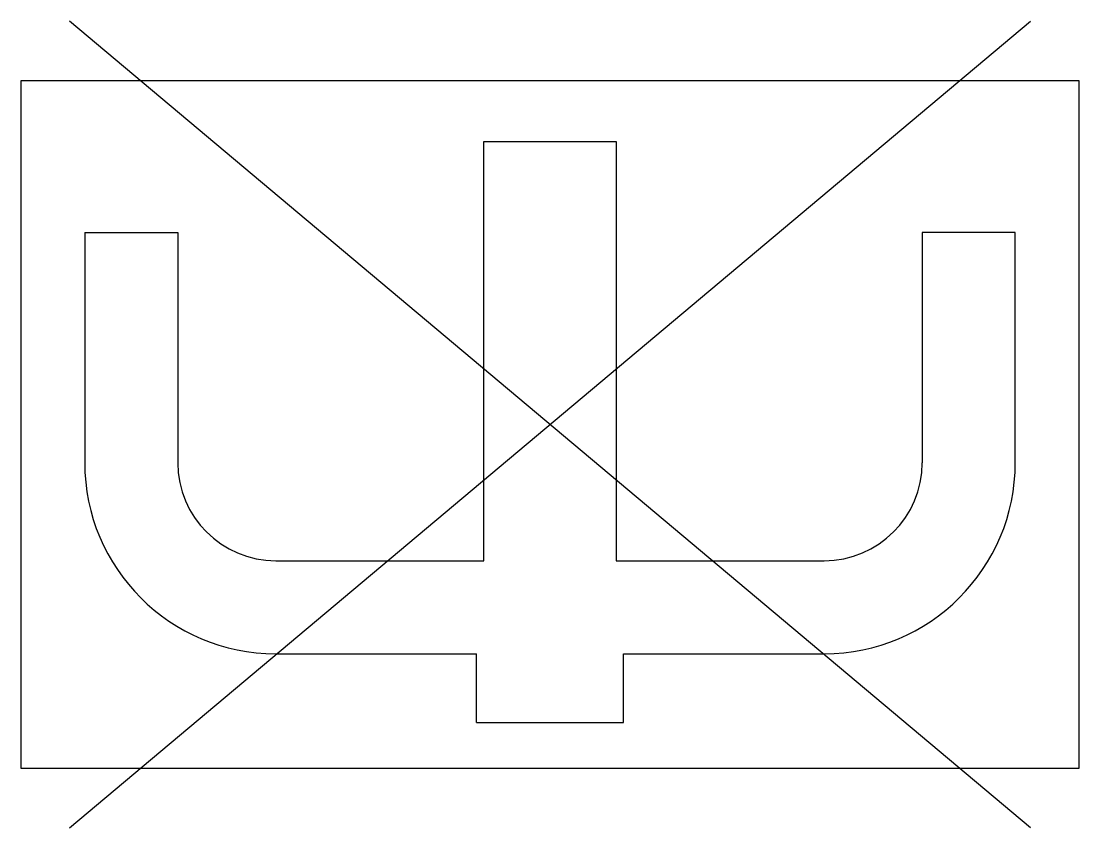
# Model space of a CAD drawing. Header units: metres. Extents: x -0.5 to 0.5, y -0.38 to 0.38.
import ezdxf

# ---------------------------------------------------------------- set-up
doc = ezdxf.new("R2010")
doc.units = ezdxf.units.M

msp = doc.modelspace()

# ---------------------------------------------------------------- linework, layer by layer
for p, q in [((-0.4542, -0.3811), (0.4542, 0.3811)), ((0.4542, -0.3811), (-0.4542, 0.3811)), ((-0.0625, -0.1287), (-0.0625, 0.2674)), ((0.0625, 0.2674), (0.0625, -0.1287)), ((-0.4398, 0.1815), (-0.4398, -0.0361)), ((-0.4398, 0.1815), (-0.3519, 0.1815)), ((-0.3519, 0.1815), (-0.3519, -0.0361)), ((0.4398, 0.1815), (0.3519, 0.1815)), ((0.3519, 0.1815), (0.3519, -0.0361)), ((0.4398, -0.0361), (0.4398, 0.1815)), ((-0.2593, -0.1287), (-0.0625, -0.1287)), ((0.0625, -0.1287), (0.2593, -0.1287)), ((-0.2593, -0.2167), (-0.0694, -0.2167)), ((-0.0694, -0.2815), (-0.0694, -0.2167)), ((0.0694, -0.2815), (0.0694, -0.2167)), ((0.0694, -0.2167), (0.2593, -0.2167)), ((-0.0694, -0.2815), (0.0694, -0.2815))]:
    msp.add_line(p, q)
msp.add_lwpolyline([(-0.5, 0.325), (0.5, 0.325), (0.5, -0.325), (-0.5, -0.325)], close=True)
msp.add_lwpolyline([(-0.0625, 0.2674), (0.0625, 0.2674)])
for centre, radius, start, end in [((-0.2593, -0.0361), 0.1806, 180, 270), ((-0.2593, -0.0361), 0.0926, 180, 270), ((0.2593, -0.0361), 0.0926, 270, 0), ((0.2593, -0.0361), 0.1806, 270, 0)]:
    msp.add_arc(centre, radius, start, end)

doc.saveas('drawing.dxf')
